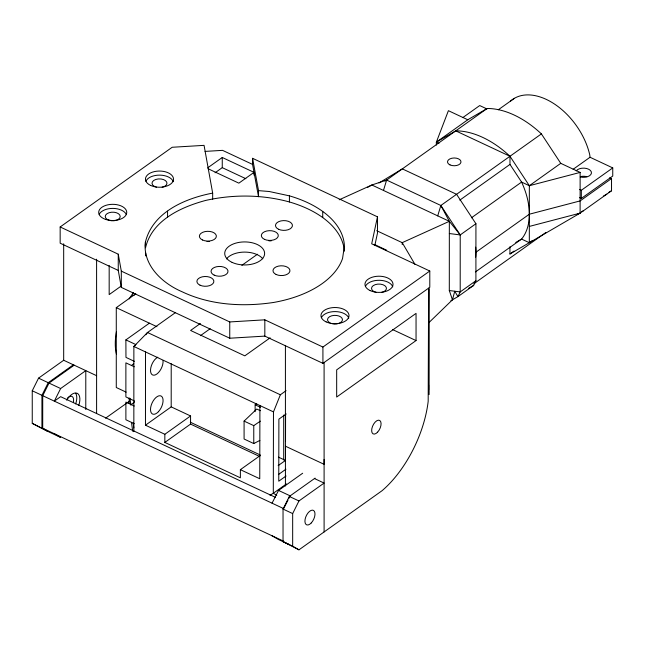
<?xml version="1.0" encoding="UTF-8"?>
<svg xmlns="http://www.w3.org/2000/svg" width="645" height="645" viewBox="0 0 645 645"><rect width="100%" height="100%" fill="white"/><g stroke="black" fill="none" stroke-linecap="round" stroke-linejoin="round"><path stroke-width="0.97" d="M54.333 433.738L60.614 437.407L48.988 431.957L42.707 428.288L42.723 395.699L49.012 383.082L74.167 365.183M85.777 409.519L85.793 370.633L60.63 388.532L54.341 401.142L60.63 396.667L275.6 497.424M129.185 403.625L129.185 397.981M133.838 431.658L133.87 346.462L147.512 332.498L175.408 312.64M145.464 425.2L171.199 406.882L190.565 415.96L164.838 434.279L145.464 425.2L145.488 351.92L133.87 346.462L135.394 345.357M260.483 455.362L240.375 469.673L240.375 477.816L164.83 442.422L164.838 434.279M171.199 406.882L171.215 363.716M164.83 442.422L190.565 424.104L190.565 415.96M215.075 172.763L222.259 167.652L222.259 157.477L254.025 172.36L254.025 175.134M402.214 244.536L402.214 242.657L376.688 230.7M429.11 394.563L429.256 288.718M436.359 145.085L436.359 142.134L448.404 110.682L467.778 119.76L487.16 108.481A85.213 54.035 54.5 0 1 541.397 133.902L560.755 163.338L580.129 172.417L580.113 213.14L509.937 253.993L509.945 246.753M428.748 322.774L452.443 299.812L449.307 290.532L449.339 221.316L440.857 205.481L386.621 180.068L371.851 184.994L339.23 199.781M541.397 133.902L440.857 205.481L460.224 234.925L460.199 291.927L457.926 296.619L450.911 300.707M452.443 299.812L454.757 291.226L457.926 296.619L473.64 285.437L475.905 280.744L475.929 223.734L456.571 194.298L402.327 168.877L379.026 182.954M580.129 172.417L529.343 185.712L521.595 182.075L509.977 164.419L509.977 156.275L455.741 130.854L436.359 142.134L438.947 143.343M515.758 242.464L521.571 239.085L529.319 242.714L529.343 185.712L509.977 156.275A85.213 54.035 54.5 0 0 455.741 130.854M579.524 197.572L581.33 198.418L581.33 190.275L612.75 167.91L590.038 157.259L589.756 154.881A58.01 36.789 54.5 0 0 555.039 104.409A58.01 36.789 54.5 0 0 510.493 101.152M577.348 214.164L580.113 213.14L611.533 190.767L611.533 178.552L609.751 177.722M612.75 167.91L612.75 176.053L581.33 198.418M259.911 405.544L259.75 478.751L240.375 469.673M286.074 390.701L280.357 394.78L273.472 411.897L273.303 493.272L269.981 495.207M278.172 465.609L285.477 460.433L285.509 446.404M285.517 441.39L285.582 414.332M428.627 389.959L428.627 384.912M324.104 459.417L324.104 464.319L285.421 446.195L285.413 345.381M252.566 158.307L258.524 190.638L258.524 196.741L252.566 164.41L252.566 158.307L377.478 216.833L371.697 243.802L429.788 271.021L429.796 287.307L322.927 363.337L264.829 336.118L229.749 338.222L121.308 287.396L118.253 270.416L118.253 254.186L60.162 226.967L60.162 243.197L118.253 270.416M374.801 245.6L377.478 233.127L377.478 216.833M383.477 190.444L386.621 180.068L487.16 108.481M437.713 215.865L440.857 205.481M60.162 226.967L172.175 147.27L204.062 145.359L212.665 193.105C185.325 198.338 152.889 212.044 145.52 241.706L145.286 242.391C142.859 265.611 162.572 283.429 182.188 291.798C210.383 305.198 242.963 307.036 273.512 302.473A99.757 57.599 0 0 0 342.56 258.452L344.414 246.043A99.757 57.599 0 0 0 289.42 195.854L269.207 191.501L258.524 190.638M32.25 423.354L48.222 431.57L32.25 423.354L32.25 390.773L38.539 378.155L63.686 360.265L63.678 243.778M41.933 427.893L41.933 395.312L48.222 382.695L73.361 364.804M428.619 288.146L428.183 401.279A83.31 42.868 -64.9 0 1 382.05 490.716L298.958 549.83L283.034 541.647L283.034 509.066L289.323 496.448L315.091 478.114M298.958 549.83L292.669 546.162L292.669 513.581L298.958 500.963L324.104 483.073L314.47 478.558M272.045 503.181L278.535 490.418L302.666 473.237M287.993 500.117L283.671 508.623L42.723 395.699M288.863 498.416L290.161 495.86L278.535 490.418M145.818 334.755L147.512 332.498L280.357 394.78M259.846 440.43L253.767 443.558L244.092 439.019L244.084 421.104L256.758 409.027L260.37 410.712M207.892 167.7L222.259 157.477M254.025 172.36L238.86 183.156L207.996 168.692M121.389 285.904L109.174 294.596L109.174 265.482M126.13 392.128L116.277 387.516L116.277 307.657L135.781 293.781M134.353 361.329L125.96 357.394L125.88 339.899L149.39 323.169M241.867 265.329L257.452 254.235M462.796 117.6L479.711 105.554L486.943 108.949M436.359 142.134L467.778 119.76M498.271 109.787L514.379 98.322M200.401 323.476L190.606 330.458L244.818 355.855L270.134 337.827M200.401 335.69L210.197 328.708M105.587 418.178L129.266 401.327M459.804 200.135L509.977 164.419M471.422 217.8L521.595 182.075A66.088 41.909 54.5 0 1 521.571 239.085L475.446 271.924M449.331 233.53L460.224 234.925L475.929 223.734M529.343 185.712L560.755 163.338M322.927 363.337L322.919 347.05L429.788 271.021M573.115 169.304L590.038 157.259M255.13 411.671L255.13 404.802L256.702 403.681M475.921 252.243L529.327 214.213L580.113 200.917L611.533 178.552M509.937 253.993L513.96 251.131M286.195 413.937L278.89 419.137L278.761 481.194L286.066 475.994M475.905 280.744L460.199 291.927L449.307 290.532M529.319 242.714L532.544 240.424M473.753 283.84L545.92 232.458M416.049 340.568L336.674 397.038L336.674 369.851L416.049 313.381L416.049 340.568L392.66 329.603M278.624 474.414L285.928 469.205M286.428 483.927L273.303 493.272L276.729 495.271M253.767 443.558L253.767 425.635L260.346 421.137M384.936 181.043L386.621 180.068M608.944 192.274L611.533 190.767M603.373 196.128L606.816 194.121M468.649 288.339L473.64 285.437M367.505 187.445L371.851 184.994L449.339 221.316L460.224 234.925M449.339 221.316L402.214 242.657L414.969 264.386M581.403 211.6L583.249 210.915M529.327 226.427L580.113 213.14M344.357 251.195A99.757 57.599 0 0 0 289.42 201.966C262.128 194.476 233.248 194.29 205.691 200.426C180.858 207.126 151.93 220.356 145.52 247.817L145.52 241.706M205.037 151.406L222.557 150.358L252.566 164.41M118.253 254.186L121.308 271.126L229.749 321.936L264.829 319.831L322.919 347.05M579.516 189.428L581.33 190.275M222.259 167.652L245.858 178.713M374.068 244.318L386.718 250.244M116.277 307.657L156.945 326.709M125.88 339.899L135.95 344.615M145.488 351.92L273.472 411.897M255.13 404.802L260.427 407.285M134.273 366.779L125.88 362.853L125.88 396.925L134.273 400.859M244.084 421.104L253.767 425.635M278.438 457.136L285.477 460.433M63.686 360.265L96.605 375.696M190.299 422.201L260.128 454.918M190.565 424.104L259.733 456.515M134.281 406.019L125.888 402.093L125.888 419.758L134.273 423.692M38.539 378.155L48.222 382.695M49.012 383.082L60.63 388.532M289.323 496.448L298.958 500.963M32.25 390.773L41.933 395.312M283.034 509.066L292.669 513.581M42.707 428.288L283.655 541.22M289.041 544.469L278.317 539.438L272.037 535.769M283.034 541.647L292.669 546.162M131.507 422.346L132.677 431.231M129.959 398.263L130.87 405.181M133.192 422.959L133.846 427.901M145.448 252.638L145.56 255.533M324.096 362.506L324.104 531.948M322.726 211.455L322.726 217.567M289.42 195.854L289.42 201.966M285.421 446.195L285.421 485.975M283.703 415.057L283.711 459.982M264.829 319.831L264.829 336.118M229.749 321.936L229.749 338.222M212.665 193.105L212.665 199.208M167.555 211.197L167.555 217.309M145.706 253.283L145.706 255.896M145.375 244.6L145.375 246.342M121.308 271.126L121.308 287.396M96.597 259.201L96.605 413.59M580.621 176.577A7.982 4.612 0 0 1 586.732 176.674M576.195 170.861A7.982 4.612 0 0 1 586.732 168.53A7.982 4.612 0 0 1 590.772 174.618A7.982 4.612 0 0 1 580.234 176.948M67.29 398.271A7.982 4.104 -64.9 0 1 73.449 401.867M66.709 400.214A13.013 6.692 -64.9 0 1 77.102 393.257A13.013 6.692 -64.9 0 1 78.787 405.342M75.691 393.273A13.013 6.692 -64.9 0 1 75.691 403.891M163.056 360.587A9.973 5.128 -64.9 0 1 156.945 373.963A9.973 5.128 -64.9 0 1 150.535 369.851A9.973 5.128 -64.9 0 1 157.767 357.193M475.704 247.14A66.088 41.909 54.5 0 1 475.696 257.137M133.757 363.627A10.973 5.644 -64.9 0 1 131.959 365.038M134.563 401.771A10.973 5.644 -64.9 0 1 130.991 404.512M132.419 295.176A18.455 9.498 -64.9 0 1 134.079 295.507M375.946 292.322A7.482 4.322 0 0 1 373.189 285.654A7.482 4.322 0 0 1 385.049 285.848A7.482 4.322 0 0 1 381.671 292.411M330.272 323.04A7.482 4.322 0 0 1 331.715 315.8A7.482 4.322 0 0 1 342.471 319.614A7.482 4.322 0 0 1 331.941 323.629M156.437 187.163A7.482 4.322 0 0 1 153.679 180.495A7.482 4.322 0 0 1 165.547 180.681A7.482 4.322 0 0 1 162.161 187.252M145.891 181.253A14.021 8.095 0 0 1 159.871 175.126A14.021 8.095 0 0 1 173.255 181.688M99.209 214.325A14.021 8.095 0 0 1 112.859 208.4A14.021 8.095 0 0 1 126.299 214.479M365.392 286.412A14.021 8.095 0 0 1 379.381 280.285A14.021 8.095 0 0 1 392.765 286.848M321.387 317.719A14.021 8.095 0 0 1 335.376 311.591A14.021 8.095 0 0 1 348.76 318.154M268.949 240.859A8.482 4.894 0 0 1 271.158 240.891M207.005 241.504A8.482 4.894 0 0 1 209.222 241.536M226.459 258.919A19.955 11.521 0 0 1 244.568 252.098A19.955 11.521 0 0 1 262.805 258.806M116.398 353.984A52.374 26.945 -64.9 0 1 116.398 331.853M129.177 298.941A52.374 26.945 -64.9 0 1 133.523 292.483M158.412 411.72A9.973 5.128 -64.9 0 0 161.234 396.086A9.973 5.128 -64.9 0 0 150.72 407.221A9.973 5.128 -64.9 0 0 158.412 411.72M450.008 164.894A6.732 3.886 0 0 0 460.901 162.484A6.732 3.886 0 0 0 451.847 158.235A6.732 3.886 0 0 0 450.008 164.894M377.591 432.166A7.482 3.846 -64.9 0 0 379.703 420.443A7.482 3.846 -64.9 0 0 371.818 428.788A7.482 3.846 -64.9 0 0 377.591 432.166M311.261 522.942A7.982 4.104 -64.9 0 0 313.518 510.437A7.982 4.104 -64.9 0 0 305.101 519.338A7.982 4.104 -64.9 0 0 311.261 522.942M108.916 220.211A7.482 4.322 0 0 0 120.204 216.535A7.482 4.322 0 0 0 109.045 212.729A7.482 4.322 0 0 0 108.916 220.211M150.656 185.438A14.021 8.095 0 0 0 173.336 180.423A14.021 8.095 0 0 0 154.477 171.586A14.021 8.095 0 0 0 150.656 185.438M105.587 219.397A14.021 8.095 0 0 0 126.742 212.503A14.021 8.095 0 0 0 105.828 205.368A14.021 8.095 0 0 0 105.587 219.397M370.157 290.597A14.021 8.095 0 0 0 392.845 285.582A14.021 8.095 0 0 0 373.987 276.745A14.021 8.095 0 0 0 370.157 290.597M326.152 321.903A14.021 8.095 0 0 0 348.84 316.889A14.021 8.095 0 0 0 329.982 308.052A14.021 8.095 0 0 0 326.152 321.903M278.624 229.289A8.482 4.894 0 0 0 292.338 226.258A8.482 4.894 0 0 0 280.938 220.921A8.482 4.894 0 0 0 278.624 229.289M264.482 239.351A8.482 4.894 0 0 0 278.197 236.32A8.482 4.894 0 0 0 266.796 230.983A8.482 4.894 0 0 0 264.482 239.351M276.108 274.472A8.482 4.894 0 0 0 289.839 271.472A8.482 4.894 0 0 0 278.463 266.103A8.482 4.894 0 0 0 276.108 274.472M202.538 240.005A8.482 4.894 0 0 0 216.26 236.973A8.482 4.894 0 0 0 204.852 231.628A8.482 4.894 0 0 0 202.538 240.005M214.188 275.133A8.482 4.894 0 0 0 227.903 272.101A8.482 4.894 0 0 0 216.502 266.756A8.482 4.894 0 0 0 214.188 275.133M200.047 285.195A8.482 4.894 0 0 0 213.761 282.163A8.482 4.894 0 0 0 202.353 276.818A8.482 4.894 0 0 0 200.047 285.195M232.103 262.386A19.955 11.521 0 0 0 264.377 255.259A19.955 11.521 0 0 0 237.545 242.681A19.955 11.521 0 0 0 232.103 262.386"/></g></svg>
